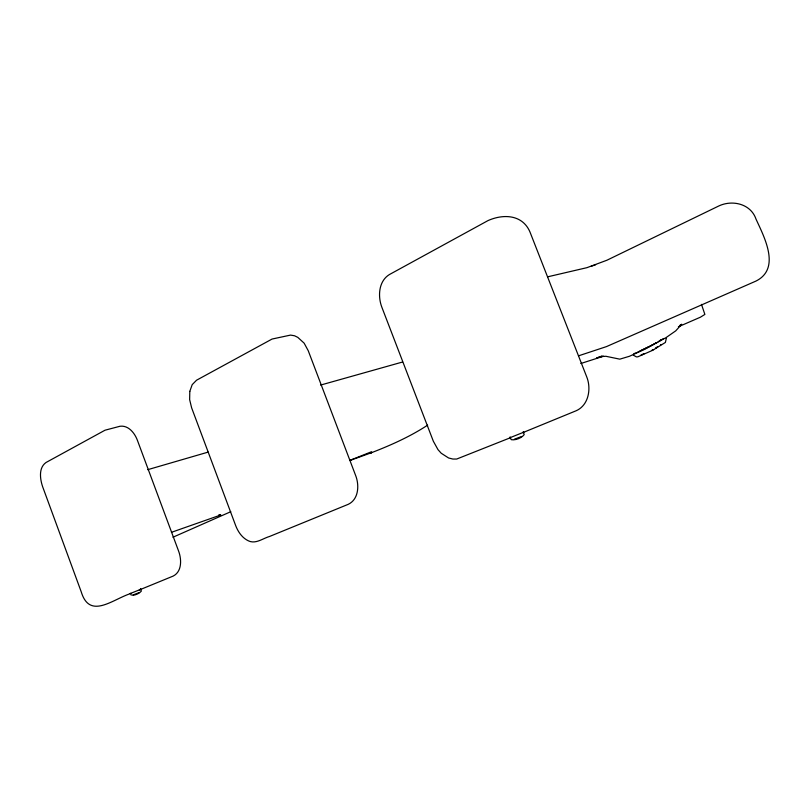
<?xml version="1.0" encoding="UTF-8"?>
<svg xmlns="http://www.w3.org/2000/svg" width="810" height="810" viewBox="0 0 810 810"><rect width="100%" height="100%" fill="white"/><g stroke="black" fill="none" stroke-linecap="round" stroke-linejoin="round"><path stroke-width="1.21" d="M633.319 355.144L636.356 356.876L637.835 356.815L652.556 350.355L665.395 342.448L666.336 338.276M130.035 593.629L141.041 589.214M660.423 345.08L661.173 344.483M659.269 340.949L661.254 339.684M663.572 338.509L658.348 341.749M642.745 354.476L641.014 355.003M427.66 425.118C410.204 436.59 391.048 445.125 371.628 452.648L354.405 458.885M679.894 325.337L681.716 324.243L675.732 330.855L666.002 337.638L644.679 349.323L629.441 356.279L619.802 359.164L605.9 356.279L599.866 356.633L602.326 356.218L596.767 357.878L601.648 356.43M656.201 347.774L657.659 346.903M653.66 344.179L655.614 343.086M655.219 343.541L657.366 342.326M650.359 345.951L652.566 344.776M654.146 344.139L637.267 352.37M652.161 349.991L653.599 349.636M649.488 346.397L640.173 350.882M172.945 537.232L230.789 511.697M509.854 437.764L523.878 432.155M678.385 326.774L700.437 317.186L704.872 314.422L701.47 304.368M130.44 593.608C112.59 599.4 89.697 619.812 81.253 591.887L42.616 486.658C40.054 479.034 38.434 467.815 46.018 462.5L105.027 430.201L120.032 426.252C128.598 425.118 134.825 433.259 137.457 440.458L178.565 550.992C181.642 559.113 182.159 571.546 173.188 576.072L139.32 589.963M510.189 437.825L456.708 459.037L452.861 459.047L448.558 457.964L441.207 453.225L438.007 449.661L433.35 441.258L381.864 307.253C377.693 296.419 378.553 281.181 389.377 274.57L488.035 220.573C504.448 213.293 523.918 214.933 530.651 233.725L586.632 376.64C591.472 388.395 588.829 405.213 576.123 410.771L522.885 432.611M371.628 452.648L369.664 453.428L371.041 452.881M130.349 593.507L130.866 593.305M547.692 276.817L586.966 267.664L606.913 260.233L718.784 205.983C732.331 199.554 750.799 203.766 756.003 219.095C764.033 236.702 781.204 268.495 755.933 281.09L606.447 346.609L578.482 355.853M643.504 354L644.092 353.778M633.784 353.717L636.245 352.796M171.426 532.322L220.796 514.978L218.953 514.876M591.128 266.318L595.644 264.759M350.001 460.303L352.117 459.604M353.302 459.219L350.406 460.161L371.577 451.717M580.831 363.508L603.592 356.187M641.763 354.577L642.948 354.203M147.724 469.678L208.17 452.101M320.608 385.074L402.59 362.009M655.827 347.986L656.991 347.207M523.149 431.821L524.222 434.595C521.772 437.997 515.281 440.549 511.161 439.668L510.087 436.904M521.559 436.499L514.38 439.222M140.454 588.657L141.365 591.108C139.32 593.639 133.731 596.241 130.795 594.793M139.36 592.525L133.336 594.823M189.803 391.382L189.641 399.644L191.626 407.825L235.72 525.71C238.11 531.897 242.17 537.86 248.295 540.786C255.606 544.431 262.774 538.407 269.568 536.463L348.219 504.336C358.81 499.345 359.438 485.048 355.61 475.419L308.235 350.71L304.145 343.167L297.796 337.365L294.536 335.765L290.527 335.097L272.069 339.046L196.567 380.204L192.203 384.649L189.803 391.382M219.874 515.221L219.297 515.069L219.874 515.221"/></g></svg>
